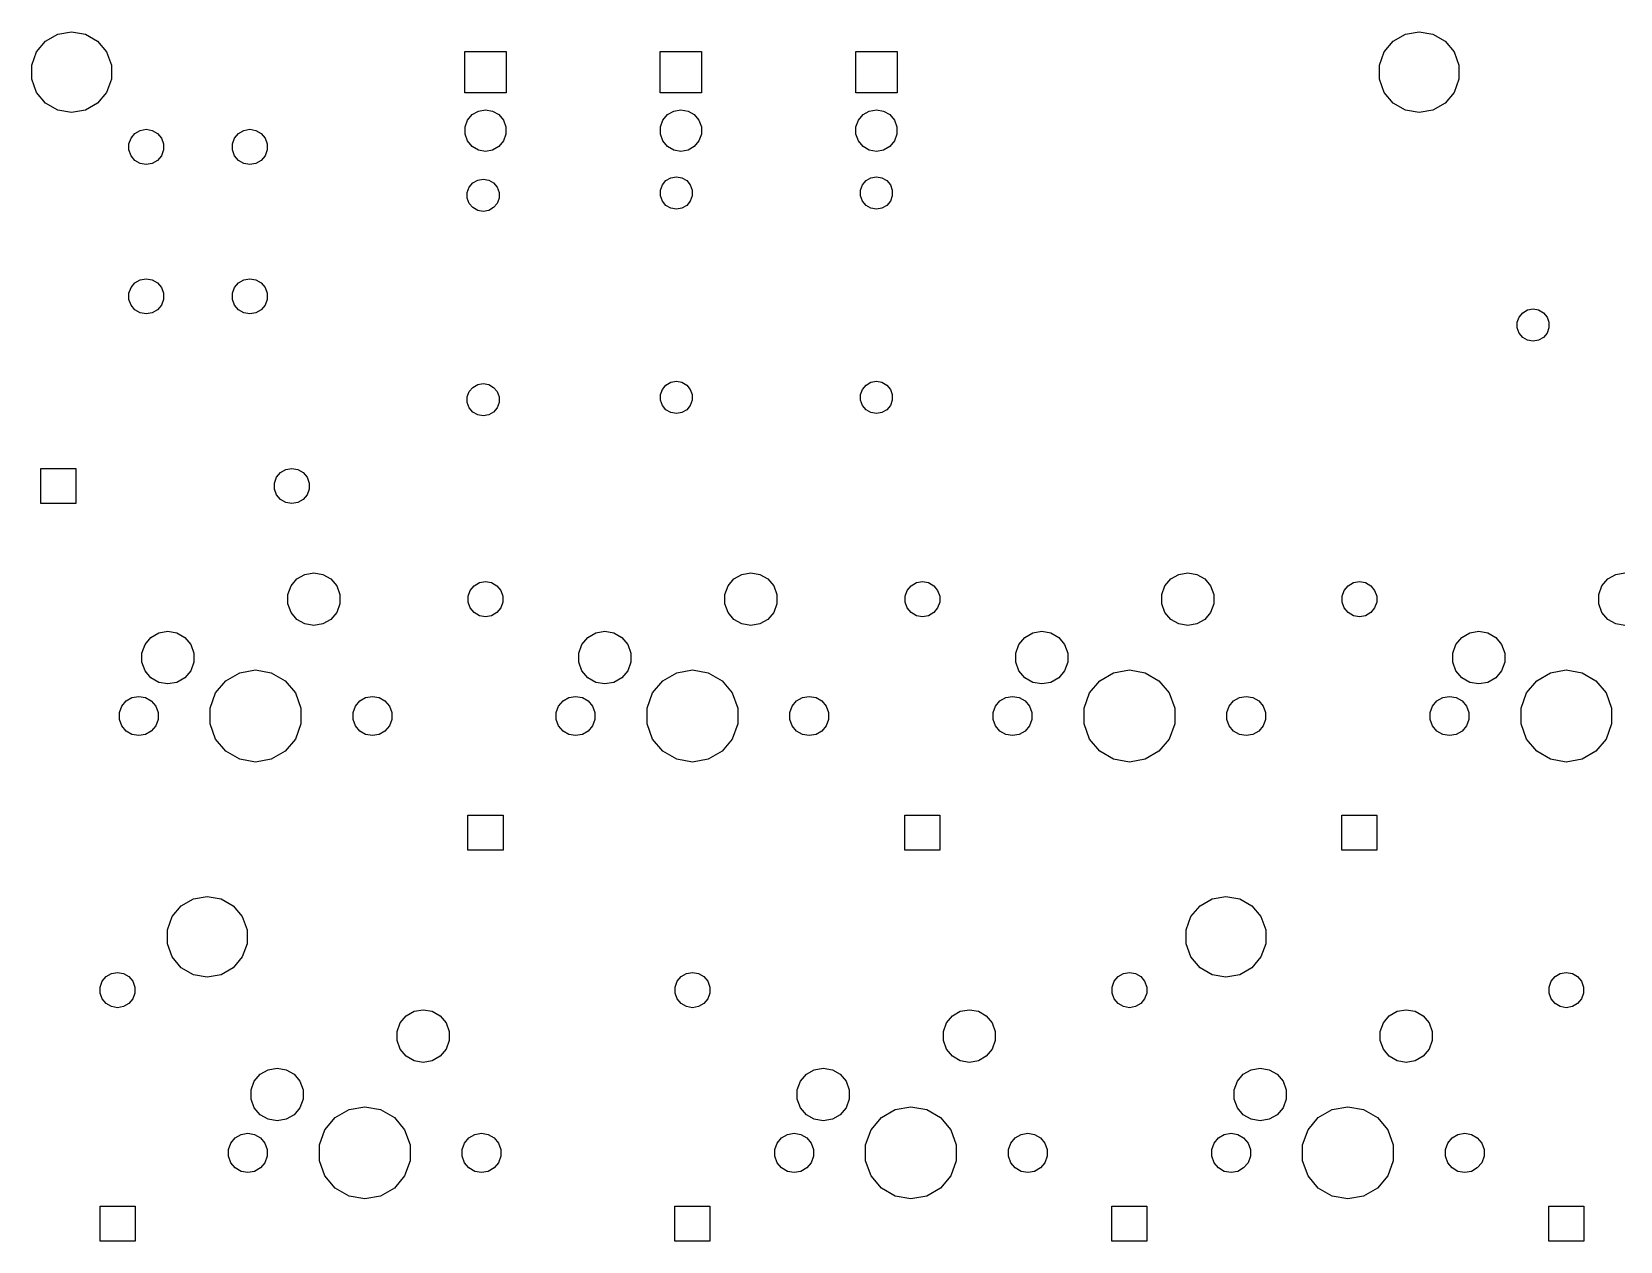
# Model space of a CAD drawing. Extents: x 30 to 168, y -145 to -30.
# Drawn here: x 30.3 to 99.3, y -82.8 to -30.2 of the extents above; entities that cross this region are included whole.
import ezdxf

# ---------------------------------------------------------------- set-up
doc = ezdxf.new("R2010")
doc.units = 0
doc.header["$MEASUREMENT"] = 0
doc.layers.add('BLACK', color=7, linetype='CONTINUOUS')

msp = doc.modelspace()

# ---------------------------------------------------------------- linework, layer by layer
at = {"layer": 'Black'}
for p, q in [((30.8708, -30.6543), (31.3992, -30.3493)), ((31.3992, -30.3493), (32, -30.2433)), ((32, -30.2433), (32.6008, -30.3493)), ((32.6008, -30.3493), (33.1292, -30.6543)), ((89.4708, -30.6543), (89.9992, -30.3493)), ((89.9992, -30.3493), (90.6, -30.2433)), ((90.6, -30.2433), (91.2008, -30.3493)), ((91.2008, -30.3493), (91.7292, -30.6543)), ((30.4787, -31.1217), (30.8708, -30.6543)), ((33.1292, -30.6543), (33.5213, -31.1217)), ((89.0787, -31.1217), (89.4708, -30.6543)), ((91.7292, -30.6543), (92.1213, -31.1217)), ((30.27, -31.695), (30.4787, -31.1217)), ((30.27, -32.305), (30.27, -31.695)), ((33.5213, -31.1217), (33.73, -31.695)), ((33.73, -31.695), (33.73, -32.305)), ((49.1, -32.9), (49.1, -31.1)), ((49.1, -31.1), (50.9, -31.1)), ((50.9, -31.1), (50.9, -32.9)), ((57.6, -32.9), (57.6, -31.1)), ((57.6, -31.1), (59.4, -31.1)), ((59.4, -31.1), (59.4, -32.9)), ((66.1, -32.9), (66.1, -31.1)), ((66.1, -31.1), (67.9, -31.1)), ((67.9, -31.1), (67.9, -32.9)), ((88.87, -31.695), (89.0787, -31.1217)), ((88.87, -32.305), (88.87, -31.695)), ((92.1213, -31.1217), (92.33, -31.695)), ((92.33, -31.695), (92.33, -32.305)), ((30.4787, -32.8783), (30.27, -32.305)), ((33.73, -32.305), (33.5213, -32.8783)), ((89.0787, -32.8783), (88.87, -32.305)), ((92.33, -32.305), (92.1213, -32.8783)), ((30.8708, -33.3457), (30.4787, -32.8783)), ((33.5213, -32.8783), (33.1292, -33.3457)), ((50.9, -32.9), (49.1, -32.9)), ((59.4, -32.9), (57.6, -32.9)), ((67.9, -32.9), (66.1, -32.9)), ((89.4708, -33.3457), (89.0787, -32.8783)), ((92.1213, -32.8783), (91.7292, -33.3457)), ((31.3992, -33.6507), (30.8708, -33.3457)), ((32, -33.7567), (31.3992, -33.6507)), ((32.6008, -33.6507), (32, -33.7567)), ((33.1292, -33.3457), (32.6008, -33.6507)), ((49.4193, -33.8479), (49.691, -33.691)), ((49.691, -33.691), (50, -33.6366)), ((50, -33.6366), (50.309, -33.691)), ((50.309, -33.691), (50.5807, -33.8479)), ((57.9193, -33.8479), (58.191, -33.691)), ((58.191, -33.691), (58.5, -33.6366)), ((58.5, -33.6366), (58.809, -33.691)), ((58.809, -33.691), (59.0807, -33.8479)), ((66.4193, -33.8479), (66.691, -33.691)), ((66.691, -33.691), (67, -33.6366)), ((67, -33.6366), (67.309, -33.691)), ((67.309, -33.691), (67.5807, -33.8479)), ((89.9992, -33.6507), (89.4708, -33.3457)), ((90.6, -33.7567), (89.9992, -33.6507)), ((91.2008, -33.6507), (90.6, -33.7567)), ((91.7292, -33.3457), (91.2008, -33.6507)), ((34.7583, -34.664), (34.9884, -34.5312)), ((34.9884, -34.5312), (35.25, -34.4851)), ((35.25, -34.4851), (35.5116, -34.5312)), ((35.5116, -34.5312), (35.7417, -34.664)), ((39.2583, -34.664), (39.4884, -34.5312)), ((39.4884, -34.5312), (39.75, -34.4851)), ((39.75, -34.4851), (40.0116, -34.5312)), ((40.0116, -34.5312), (40.2417, -34.664)), ((49.1103, -34.3831), (49.2176, -34.0883)), ((49.1103, -34.6969), (49.1103, -34.3831)), ((49.2176, -34.0883), (49.4193, -33.8479)), ((50.5807, -33.8479), (50.7824, -34.0883)), ((50.7824, -34.0883), (50.8897, -34.3831)), ((50.8897, -34.3831), (50.8897, -34.6969)), ((57.6103, -34.3831), (57.7176, -34.0883)), ((57.6103, -34.6969), (57.6103, -34.3831)), ((57.7176, -34.0883), (57.9193, -33.8479)), ((59.0807, -33.8479), (59.2824, -34.0883)), ((59.2824, -34.0883), (59.3897, -34.3831)), ((59.3897, -34.3831), (59.3897, -34.6969)), ((66.1103, -34.3831), (66.2176, -34.0883)), ((66.1103, -34.6969), (66.1103, -34.3831)), ((66.2176, -34.0883), (66.4193, -33.8479)), ((67.5807, -33.8479), (67.7824, -34.0883)), ((67.7824, -34.0883), (67.8897, -34.3831)), ((67.8897, -34.3831), (67.8897, -34.6969)), ((34.4967, -35.1172), (34.5876, -34.8675)), ((34.4967, -35.3828), (34.4967, -35.1172)), ((34.5876, -34.8675), (34.7583, -34.664)), ((35.7417, -34.664), (35.9124, -34.8675)), ((35.9124, -34.8675), (36.0033, -35.1172)), ((36.0033, -35.1172), (36.0033, -35.3828)), ((38.9967, -35.1172), (39.0876, -34.8675)), ((38.9967, -35.3828), (38.9967, -35.1172)), ((39.0876, -34.8675), (39.2583, -34.664)), ((40.2417, -34.664), (40.4124, -34.8675)), ((40.4124, -34.8675), (40.5033, -35.1172)), ((40.5033, -35.1172), (40.5033, -35.3828)), ((49.2176, -34.9917), (49.1103, -34.6969)), ((49.4193, -35.2321), (49.2176, -34.9917)), ((50.7824, -34.9917), (50.5807, -35.2321)), ((50.8897, -34.6969), (50.7824, -34.9917)), ((57.7176, -34.9917), (57.6103, -34.6969)), ((57.9193, -35.2321), (57.7176, -34.9917)), ((59.2824, -34.9917), (59.0807, -35.2321)), ((59.3897, -34.6969), (59.2824, -34.9917)), ((66.2176, -34.9917), (66.1103, -34.6969)), ((66.4193, -35.2321), (66.2176, -34.9917)), ((67.7824, -34.9917), (67.5807, -35.2321)), ((67.8897, -34.6969), (67.7824, -34.9917)), ((34.5876, -35.6325), (34.4967, -35.3828)), ((34.7583, -35.836), (34.5876, -35.6325)), ((34.9884, -35.9688), (34.7583, -35.836)), ((35.7417, -35.836), (35.5116, -35.9688)), ((35.9124, -35.6325), (35.7417, -35.836)), ((36.0033, -35.3828), (35.9124, -35.6325)), ((39.0876, -35.6325), (38.9967, -35.3828)), ((39.2583, -35.836), (39.0876, -35.6325)), ((39.4884, -35.9688), (39.2583, -35.836)), ((40.2417, -35.836), (40.0116, -35.9688)), ((40.4124, -35.6325), (40.2417, -35.836)), ((40.5033, -35.3828), (40.4124, -35.6325)), ((49.691, -35.389), (49.4193, -35.2321)), ((50, -35.4434), (49.691, -35.389)), ((50.309, -35.389), (50, -35.4434)), ((50.5807, -35.2321), (50.309, -35.389)), ((58.191, -35.389), (57.9193, -35.2321)), ((58.5, -35.4434), (58.191, -35.389)), ((58.809, -35.389), (58.5, -35.4434)), ((59.0807, -35.2321), (58.809, -35.389)), ((66.691, -35.389), (66.4193, -35.2321)), ((67, -35.4434), (66.691, -35.389)), ((67.309, -35.389), (67, -35.4434)), ((67.5807, -35.2321), (67.309, -35.389)), ((35.25, -36.0149), (34.9884, -35.9688)), ((35.5116, -35.9688), (35.25, -36.0149)), ((39.75, -36.0149), (39.4884, -35.9688)), ((40.0116, -35.9688), (39.75, -36.0149)), ((57.8493, -36.7179), (58.0602, -36.5961)), ((58.0602, -36.5961), (58.3, -36.5538)), ((58.3, -36.5538), (58.5398, -36.5961)), ((58.5398, -36.5961), (58.7507, -36.7179)), ((66.5493, -36.7179), (66.7602, -36.5961)), ((66.7602, -36.5961), (67, -36.5538)), ((67, -36.5538), (67.2398, -36.5961)), ((67.2398, -36.5961), (67.4507, -36.7179)), ((49.2095, -37.2332), (49.2928, -37.0044)), ((49.2095, -37.4768), (49.2095, -37.2332)), ((49.2928, -37.0044), (49.4493, -36.8179)), ((49.4493, -36.8179), (49.6602, -36.6961)), ((49.6602, -36.6961), (49.9, -36.6538)), ((49.9, -36.6538), (50.1398, -36.6961)), ((50.1398, -36.6961), (50.3507, -36.8179)), ((50.3507, -36.8179), (50.5072, -37.0044)), ((50.5072, -37.0044), (50.5905, -37.2332)), ((50.5905, -37.2332), (50.5905, -37.4768)), ((57.6095, -37.1332), (57.6928, -36.9044)), ((57.6095, -37.3768), (57.6095, -37.1332)), ((57.6928, -36.9044), (57.8493, -36.7179)), ((58.7507, -36.7179), (58.9072, -36.9044)), ((58.9072, -36.9044), (58.9905, -37.1332)), ((58.9905, -37.1332), (58.9905, -37.3768)), ((66.3095, -37.1332), (66.3928, -36.9044)), ((66.3095, -37.3768), (66.3095, -37.1332)), ((66.3928, -36.9044), (66.5493, -36.7179)), ((67.4507, -36.7179), (67.6072, -36.9044)), ((67.6072, -36.9044), (67.6905, -37.1332)), ((67.6905, -37.1332), (67.6905, -37.3768)), ((49.2928, -37.7056), (49.2095, -37.4768)), ((49.4493, -37.8921), (49.2928, -37.7056)), ((49.6602, -38.0139), (49.4493, -37.8921)), ((50.3507, -37.8921), (50.1398, -38.0139)), ((50.5072, -37.7056), (50.3507, -37.8921)), ((50.5905, -37.4768), (50.5072, -37.7056)), ((57.6928, -37.6056), (57.6095, -37.3768)), ((57.8493, -37.7921), (57.6928, -37.6056)), ((58.0602, -37.9139), (57.8493, -37.7921)), ((58.3, -37.9562), (58.0602, -37.9139)), ((58.5398, -37.9139), (58.3, -37.9562)), ((58.7507, -37.7921), (58.5398, -37.9139)), ((58.9072, -37.6056), (58.7507, -37.7921)), ((58.9905, -37.3768), (58.9072, -37.6056)), ((66.3928, -37.6056), (66.3095, -37.3768)), ((66.5493, -37.7921), (66.3928, -37.6056)), ((66.7602, -37.9139), (66.5493, -37.7921)), ((67, -37.9562), (66.7602, -37.9139)), ((67.2398, -37.9139), (67, -37.9562)), ((67.4507, -37.7921), (67.2398, -37.9139)), ((67.6072, -37.6056), (67.4507, -37.7921)), ((67.6905, -37.3768), (67.6072, -37.6056)), ((49.9, -38.0562), (49.6602, -38.0139)), ((50.1398, -38.0139), (49.9, -38.0562)), ((34.4967, -41.6172), (34.5876, -41.3675)), ((34.5876, -41.3675), (34.7583, -41.164)), ((34.7583, -41.164), (34.9884, -41.0312)), ((34.9884, -41.0312), (35.25, -40.9851)), ((35.25, -40.9851), (35.5116, -41.0312)), ((35.5116, -41.0312), (35.7417, -41.164)), ((35.7417, -41.164), (35.9124, -41.3675)), ((35.9124, -41.3675), (36.0033, -41.6172)), ((38.9967, -41.6172), (39.0876, -41.3675)), ((39.0876, -41.3675), (39.2583, -41.164)), ((39.2583, -41.164), (39.4884, -41.0312)), ((39.4884, -41.0312), (39.75, -40.9851)), ((39.75, -40.9851), (40.0116, -41.0312)), ((40.0116, -41.0312), (40.2417, -41.164)), ((40.2417, -41.164), (40.4124, -41.3675)), ((40.4124, -41.3675), (40.5033, -41.6172)), ((34.4967, -41.8828), (34.4967, -41.6172)), ((34.5876, -42.1325), (34.4967, -41.8828)), ((34.7583, -42.336), (34.5876, -42.1325)), ((35.9124, -42.1325), (35.7417, -42.336)), ((36.0033, -41.8828), (35.9124, -42.1325)), ((36.0033, -41.6172), (36.0033, -41.8828)), ((38.9967, -41.8828), (38.9967, -41.6172)), ((39.0876, -42.1325), (38.9967, -41.8828)), ((39.2583, -42.336), (39.0876, -42.1325)), ((40.4124, -42.1325), (40.2417, -42.336)), ((40.5033, -41.8828), (40.4124, -42.1325)), ((40.5033, -41.6172), (40.5033, -41.8828)), ((34.9884, -42.4688), (34.7583, -42.336)), ((35.25, -42.5149), (34.9884, -42.4688)), ((35.5116, -42.4688), (35.25, -42.5149)), ((35.7417, -42.336), (35.5116, -42.4688)), ((39.4884, -42.4688), (39.2583, -42.336)), ((39.75, -42.5149), (39.4884, -42.4688)), ((40.0116, -42.4688), (39.75, -42.5149)), ((40.2417, -42.336), (40.0116, -42.4688)), ((94.8645, -42.8782), (94.9478, -42.6494)), ((94.9478, -42.6494), (95.1043, -42.4629)), ((95.1043, -42.4629), (95.3152, -42.3411)), ((95.3152, -42.3411), (95.555, -42.2988)), ((95.555, -42.2988), (95.7948, -42.3411)), ((95.7948, -42.3411), (96.0057, -42.4629)), ((96.0057, -42.4629), (96.1622, -42.6494)), ((96.1622, -42.6494), (96.2455, -42.8782)), ((94.8645, -43.1218), (94.8645, -42.8782)), ((94.9478, -43.3506), (94.8645, -43.1218)), ((95.1043, -43.5371), (94.9478, -43.3506)), ((96.1622, -43.3506), (96.0057, -43.5371)), ((96.2455, -43.1218), (96.1622, -43.3506)), ((96.2455, -42.8782), (96.2455, -43.1218)), ((95.3152, -43.6589), (95.1043, -43.5371)), ((95.555, -43.7012), (95.3152, -43.6589)), ((95.7948, -43.6589), (95.555, -43.7012)), ((96.0057, -43.5371), (95.7948, -43.6589)), ((49.4493, -45.7079), (49.6602, -45.5861)), ((49.6602, -45.5861), (49.9, -45.5438)), ((49.9, -45.5438), (50.1398, -45.5861)), ((50.1398, -45.5861), (50.3507, -45.7079)), ((57.8493, -45.6079), (58.0602, -45.4861)), ((58.0602, -45.4861), (58.3, -45.4438)), ((58.3, -45.4438), (58.5398, -45.4861)), ((58.5398, -45.4861), (58.7507, -45.6079)), ((66.5493, -45.6079), (66.7602, -45.4861)), ((66.7602, -45.4861), (67, -45.4438)), ((67, -45.4438), (67.2398, -45.4861)), ((67.2398, -45.4861), (67.4507, -45.6079)), ((49.2095, -46.1232), (49.2928, -45.8944)), ((49.2095, -46.3668), (49.2095, -46.1232)), ((49.2928, -45.8944), (49.4493, -45.7079)), ((50.3507, -45.7079), (50.5072, -45.8944)), ((50.5072, -45.8944), (50.5905, -46.1232)), ((50.5905, -46.1232), (50.5905, -46.3668)), ((57.6095, -46.0232), (57.6928, -45.7944)), ((57.6095, -46.2668), (57.6095, -46.0232)), ((57.6928, -46.4956), (57.6095, -46.2668)), ((57.6928, -45.7944), (57.8493, -45.6079)), ((58.7507, -45.6079), (58.9072, -45.7944)), ((58.9072, -45.7944), (58.9905, -46.0232)), ((58.9905, -46.2668), (58.9072, -46.4956)), ((58.9905, -46.0232), (58.9905, -46.2668)), ((66.3095, -46.0232), (66.3928, -45.7944)), ((66.3095, -46.2668), (66.3095, -46.0232)), ((66.3928, -46.4956), (66.3095, -46.2668)), ((66.3928, -45.7944), (66.5493, -45.6079)), ((67.4507, -45.6079), (67.6072, -45.7944)), ((67.6072, -45.7944), (67.6905, -46.0232)), ((67.6905, -46.2668), (67.6072, -46.4956)), ((67.6905, -46.0232), (67.6905, -46.2668)), ((49.2928, -46.5956), (49.2095, -46.3668)), ((49.4493, -46.7821), (49.2928, -46.5956)), ((49.6602, -46.9039), (49.4493, -46.7821)), ((49.9, -46.9462), (49.6602, -46.9039)), ((50.1398, -46.9039), (49.9, -46.9462)), ((50.3507, -46.7821), (50.1398, -46.9039)), ((50.5072, -46.5956), (50.3507, -46.7821)), ((50.5905, -46.3668), (50.5072, -46.5956)), ((57.8493, -46.6821), (57.6928, -46.4956)), ((58.0602, -46.8039), (57.8493, -46.6821)), ((58.3, -46.8462), (58.0602, -46.8039)), ((58.5398, -46.8039), (58.3, -46.8462)), ((58.7507, -46.6821), (58.5398, -46.8039)), ((58.9072, -46.4956), (58.7507, -46.6821)), ((66.5493, -46.6821), (66.3928, -46.4956)), ((66.7602, -46.8039), (66.5493, -46.6821)), ((67, -46.8462), (66.7602, -46.8039)), ((67.2398, -46.8039), (67, -46.8462)), ((67.4507, -46.6821), (67.2398, -46.8039)), ((67.6072, -46.4956), (67.4507, -46.6821)), ((30.658, -50.762), (30.658, -49.238)), ((30.658, -49.238), (32.182, -49.238)), ((32.182, -49.238), (32.182, -50.762)), ((40.8267, -49.8672), (40.9176, -49.6175)), ((40.9176, -49.6175), (41.0883, -49.414)), ((41.0883, -49.414), (41.3184, -49.2812)), ((41.3184, -49.2812), (41.58, -49.2351)), ((41.58, -49.2351), (41.8416, -49.2812)), ((41.8416, -49.2812), (42.0717, -49.414)), ((42.0717, -49.414), (42.2424, -49.6175)), ((42.2424, -49.6175), (42.3333, -49.8672)), ((40.8267, -50.1328), (40.8267, -49.8672)), ((40.9176, -50.3825), (40.8267, -50.1328)), ((41.0883, -50.586), (40.9176, -50.3825)), ((42.2424, -50.3825), (42.0717, -50.586)), ((42.3333, -50.1328), (42.2424, -50.3825)), ((42.3333, -49.8672), (42.3333, -50.1328)), ((32.182, -50.762), (30.658, -50.762)), ((41.3184, -50.7188), (41.0883, -50.586)), ((41.58, -50.7649), (41.3184, -50.7188)), ((41.8416, -50.7188), (41.58, -50.7649)), ((42.0717, -50.586), (41.8416, -50.7188)), ((41.8025, -54.0411), (42.1476, -53.8418)), ((42.1476, -53.8418), (42.54, -53.7726)), ((42.54, -53.7726), (42.9324, -53.8418)), ((42.9324, -53.8418), (43.2775, -54.0411)), ((60.8025, -54.0411), (61.1476, -53.8418)), ((61.1476, -53.8418), (61.54, -53.7726)), ((61.54, -53.7726), (61.9324, -53.8418)), ((61.9324, -53.8418), (62.2775, -54.0411)), ((79.8025, -54.0411), (80.1476, -53.8418)), ((80.1476, -53.8418), (80.54, -53.7726)), ((80.54, -53.7726), (80.9324, -53.8418)), ((80.9324, -53.8418), (81.2775, -54.0411)), ((98.8025, -54.0411), (99.1476, -53.8418)), ((99.1476, -53.8418), (99.54, -53.7726)), ((41.4101, -54.7208), (41.5464, -54.3463)), ((41.5464, -54.3463), (41.8025, -54.0411)), ((43.2775, -54.0411), (43.5336, -54.3463)), ((43.5336, -54.3463), (43.6699, -54.7208)), ((49.2467, -54.7872), (49.3376, -54.5375)), ((49.3376, -54.5375), (49.5083, -54.334)), ((49.5083, -54.334), (49.7384, -54.2012)), ((49.7384, -54.2012), (50, -54.1551)), ((50, -54.1551), (50.2616, -54.2012)), ((50.2616, -54.2012), (50.4917, -54.334)), ((50.4917, -54.334), (50.6624, -54.5375)), ((50.6624, -54.5375), (50.7533, -54.7872)), ((60.4101, -54.7208), (60.5464, -54.3463)), ((60.5464, -54.3463), (60.8025, -54.0411)), ((62.2775, -54.0411), (62.5336, -54.3463)), ((62.5336, -54.3463), (62.6699, -54.7208)), ((68.2467, -54.7872), (68.3376, -54.5375)), ((68.3376, -54.5375), (68.5083, -54.334)), ((68.5083, -54.334), (68.7384, -54.2012)), ((68.7384, -54.2012), (69, -54.1551)), ((69, -54.1551), (69.2616, -54.2012)), ((69.2616, -54.2012), (69.4917, -54.334)), ((69.4917, -54.334), (69.6624, -54.5375)), ((69.6624, -54.5375), (69.7533, -54.7872)), ((79.4101, -54.7208), (79.5464, -54.3463)), ((79.5464, -54.3463), (79.8025, -54.0411)), ((81.2775, -54.0411), (81.5336, -54.3463)), ((81.5336, -54.3463), (81.6699, -54.7208)), ((87.2467, -54.7872), (87.3376, -54.5375)), ((87.3376, -54.5375), (87.5083, -54.334)), ((87.5083, -54.334), (87.7384, -54.2012)), ((87.7384, -54.2012), (88, -54.1551)), ((88, -54.1551), (88.2616, -54.2012)), ((88.2616, -54.2012), (88.4917, -54.334)), ((88.4917, -54.334), (88.6624, -54.5375)), ((88.6624, -54.5375), (88.7533, -54.7872)), ((98.4101, -54.7208), (98.5464, -54.3463)), ((98.5464, -54.3463), (98.8025, -54.0411)), ((41.4101, -55.1192), (41.4101, -54.7208)), ((41.5464, -55.4937), (41.4101, -55.1192)), ((43.6699, -55.1192), (43.5336, -55.4937)), ((43.6699, -54.7208), (43.6699, -55.1192)), ((49.2467, -55.0528), (49.2467, -54.7872)), ((49.3376, -55.3025), (49.2467, -55.0528)), ((50.7533, -55.0528), (50.6624, -55.3025)), ((50.7533, -54.7872), (50.7533, -55.0528)), ((60.4101, -55.1192), (60.4101, -54.7208)), ((60.5464, -55.4937), (60.4101, -55.1192)), ((62.6699, -55.1192), (62.5336, -55.4937)), ((62.6699, -54.7208), (62.6699, -55.1192)), ((68.2467, -55.0528), (68.2467, -54.7872)), ((68.3376, -55.3025), (68.2467, -55.0528)), ((69.7533, -55.0528), (69.6624, -55.3025)), ((69.7533, -54.7872), (69.7533, -55.0528)), ((79.4101, -55.1192), (79.4101, -54.7208)), ((79.5464, -55.4937), (79.4101, -55.1192)), ((81.6699, -55.1192), (81.5336, -55.4937)), ((81.6699, -54.7208), (81.6699, -55.1192)), ((87.2467, -55.0528), (87.2467, -54.7872)), ((87.3376, -55.3025), (87.2467, -55.0528)), ((88.7533, -55.0528), (88.6624, -55.3025)), ((88.7533, -54.7872), (88.7533, -55.0528)), ((98.4101, -55.1192), (98.4101, -54.7208)), ((98.5464, -55.4937), (98.4101, -55.1192)), ((41.8025, -55.7989), (41.5464, -55.4937)), ((42.1476, -55.9982), (41.8025, -55.7989)), ((43.2775, -55.7989), (42.9324, -55.9982)), ((43.5336, -55.4937), (43.2775, -55.7989)), ((49.5083, -55.506), (49.3376, -55.3025)), ((49.7384, -55.6388), (49.5083, -55.506)), ((50, -55.6849), (49.7384, -55.6388)), ((50.2616, -55.6388), (50, -55.6849)), ((50.4917, -55.506), (50.2616, -55.6388)), ((50.6624, -55.3025), (50.4917, -55.506)), ((60.8025, -55.7989), (60.5464, -55.4937)), ((61.1476, -55.9982), (60.8025, -55.7989)), ((62.2775, -55.7989), (61.9324, -55.9982)), ((62.5336, -55.4937), (62.2775, -55.7989)), ((68.5083, -55.506), (68.3376, -55.3025)), ((68.7384, -55.6388), (68.5083, -55.506)), ((69, -55.6849), (68.7384, -55.6388)), ((69.2616, -55.6388), (69, -55.6849)), ((69.4917, -55.506), (69.2616, -55.6388)), ((69.6624, -55.3025), (69.4917, -55.506)), ((79.8025, -55.7989), (79.5464, -55.4937)), ((80.1476, -55.9982), (79.8025, -55.7989)), ((81.2775, -55.7989), (80.9324, -55.9982)), ((81.5336, -55.4937), (81.2775, -55.7989)), ((87.5083, -55.506), (87.3376, -55.3025)), ((87.7384, -55.6388), (87.5083, -55.506)), ((88, -55.6849), (87.7384, -55.6388)), ((88.2616, -55.6388), (88, -55.6849)), ((88.4917, -55.506), (88.2616, -55.6388)), ((88.6624, -55.3025), (88.4917, -55.506)), ((98.8025, -55.7989), (98.5464, -55.4937)), ((99.1476, -55.9982), (98.8025, -55.7989)), ((35.1964, -56.8863), (35.4525, -56.5811)), ((35.4525, -56.5811), (35.7976, -56.3818)), ((35.7976, -56.3818), (36.19, -56.3126)), ((36.19, -56.3126), (36.5824, -56.3818)), ((36.5824, -56.3818), (36.9275, -56.5811)), ((36.9275, -56.5811), (37.1836, -56.8863)), ((42.54, -56.0674), (42.1476, -55.9982)), ((42.9324, -55.9982), (42.54, -56.0674)), ((54.1964, -56.8863), (54.4525, -56.5811)), ((54.4525, -56.5811), (54.7976, -56.3818)), ((54.7976, -56.3818), (55.19, -56.3126)), ((55.19, -56.3126), (55.5824, -56.3818)), ((55.5824, -56.3818), (55.9275, -56.5811)), ((55.9275, -56.5811), (56.1836, -56.8863)), ((61.54, -56.0674), (61.1476, -55.9982)), ((61.9324, -55.9982), (61.54, -56.0674)), ((73.1964, -56.8863), (73.4525, -56.5811)), ((73.4525, -56.5811), (73.7976, -56.3818)), ((73.7976, -56.3818), (74.19, -56.3126)), ((74.19, -56.3126), (74.5824, -56.3818)), ((74.5824, -56.3818), (74.9275, -56.5811)), ((74.9275, -56.5811), (75.1836, -56.8863)), ((80.54, -56.0674), (80.1476, -55.9982)), ((80.9324, -55.9982), (80.54, -56.0674)), ((92.1964, -56.8863), (92.4525, -56.5811)), ((92.4525, -56.5811), (92.7976, -56.3818)), ((92.7976, -56.3818), (93.19, -56.3126)), ((93.19, -56.3126), (93.5824, -56.3818)), ((93.5824, -56.3818), (93.9275, -56.5811)), ((93.9275, -56.5811), (94.1836, -56.8863)), ((99.54, -56.0674), (99.1476, -55.9982)), ((35.0601, -57.2608), (35.1964, -56.8863)), ((35.0601, -57.6592), (35.0601, -57.2608)), ((37.1836, -56.8863), (37.3199, -57.2608)), ((37.3199, -57.2608), (37.3199, -57.6592)), ((54.0601, -57.2608), (54.1964, -56.8863)), ((54.0601, -57.6592), (54.0601, -57.2608)), ((56.1836, -56.8863), (56.3199, -57.2608)), ((56.3199, -57.2608), (56.3199, -57.6592)), ((73.0601, -57.2608), (73.1964, -56.8863)), ((73.0601, -57.6592), (73.0601, -57.2608)), ((75.1836, -56.8863), (75.3199, -57.2608)), ((75.3199, -57.2608), (75.3199, -57.6592)), ((92.0601, -57.2608), (92.1964, -56.8863)), ((92.0601, -57.6592), (92.0601, -57.2608)), ((94.1836, -56.8863), (94.3199, -57.2608)), ((94.3199, -57.2608), (94.3199, -57.6592)), ((35.1964, -58.0337), (35.0601, -57.6592)), ((37.3199, -57.6592), (37.1836, -58.0337)), ((39.3154, -58.1192), (40, -57.9985)), ((40, -57.9985), (40.6846, -58.1192)), ((54.1964, -58.0337), (54.0601, -57.6592)), ((56.3199, -57.6592), (56.1836, -58.0337)), ((58.3154, -58.1192), (59, -57.9985)), ((59, -57.9985), (59.6846, -58.1192)), ((73.1964, -58.0337), (73.0601, -57.6592)), ((75.3199, -57.6592), (75.1836, -58.0337)), ((77.3154, -58.1192), (78, -57.9985)), ((78, -57.9985), (78.6846, -58.1192)), ((92.1964, -58.0337), (92.0601, -57.6592)), ((94.3199, -57.6592), (94.1836, -58.0337)), ((96.3154, -58.1192), (97, -57.9985)), ((97, -57.9985), (97.6846, -58.1192)), ((35.4525, -58.3389), (35.1964, -58.0337)), ((35.7976, -58.5382), (35.4525, -58.3389)), ((36.19, -58.6074), (35.7976, -58.5382)), ((36.5824, -58.5382), (36.19, -58.6074)), ((36.9275, -58.3389), (36.5824, -58.5382)), ((37.1836, -58.0337), (36.9275, -58.3389)), ((38.2666, -58.9992), (38.7135, -58.4667)), ((38.7135, -58.4667), (39.3154, -58.1192)), ((40.6846, -58.1192), (41.2865, -58.4667)), ((41.2865, -58.4667), (41.7334, -58.9992)), ((54.4525, -58.3389), (54.1964, -58.0337)), ((54.7976, -58.5382), (54.4525, -58.3389)), ((55.19, -58.6074), (54.7976, -58.5382)), ((55.5824, -58.5382), (55.19, -58.6074)), ((55.9275, -58.3389), (55.5824, -58.5382)), ((56.1836, -58.0337), (55.9275, -58.3389)), ((57.2666, -58.9992), (57.7134, -58.4667)), ((57.7134, -58.4667), (58.3154, -58.1192)), ((59.6846, -58.1192), (60.2865, -58.4667)), ((60.2865, -58.4667), (60.7334, -58.9992)), ((73.4525, -58.3389), (73.1964, -58.0337)), ((73.7976, -58.5382), (73.4525, -58.3389)), ((74.19, -58.6074), (73.7976, -58.5382)), ((74.5824, -58.5382), (74.19, -58.6074)), ((74.9275, -58.3389), (74.5824, -58.5382)), ((75.1836, -58.0337), (74.9275, -58.3389)), ((76.2666, -58.9992), (76.7134, -58.4667)), ((76.7134, -58.4667), (77.3154, -58.1192)), ((78.6846, -58.1192), (79.2865, -58.4667)), ((79.2865, -58.4667), (79.7334, -58.9992)), ((92.4525, -58.3389), (92.1964, -58.0337)), ((92.7976, -58.5382), (92.4525, -58.3389)), ((93.19, -58.6074), (92.7976, -58.5382)), ((93.5824, -58.5382), (93.19, -58.6074)), ((93.9275, -58.3389), (93.5824, -58.5382)), ((94.1836, -58.0337), (93.9275, -58.3389)), ((95.2666, -58.9992), (95.7134, -58.4667)), ((95.7134, -58.4667), (96.3154, -58.1192)), ((97.6846, -58.1192), (98.2865, -58.4667)), ((98.2865, -58.4667), (98.7334, -58.9992)), ((34.1803, -59.5729), (34.371, -59.3457)), ((34.371, -59.3457), (34.6279, -59.1974)), ((34.6279, -59.1974), (34.92, -59.1458)), ((34.92, -59.1458), (35.2121, -59.1974)), ((35.2121, -59.1974), (35.469, -59.3457)), ((35.469, -59.3457), (35.6597, -59.5729)), ((38.0289, -59.6524), (38.2666, -58.9992)), ((41.7334, -58.9992), (41.9711, -59.6524)), ((44.3403, -59.5729), (44.531, -59.3457)), ((44.531, -59.3457), (44.7879, -59.1974)), ((44.7879, -59.1974), (45.08, -59.1458)), ((45.08, -59.1458), (45.3721, -59.1974)), ((45.3721, -59.1974), (45.629, -59.3457)), ((45.629, -59.3457), (45.8197, -59.5729)), ((53.1803, -59.5729), (53.371, -59.3457)), ((53.371, -59.3457), (53.6279, -59.1974)), ((53.6279, -59.1974), (53.92, -59.1458)), ((53.92, -59.1458), (54.2121, -59.1974)), ((54.2121, -59.1974), (54.469, -59.3457)), ((54.469, -59.3457), (54.6597, -59.5729)), ((57.0289, -59.6524), (57.2666, -58.9992)), ((60.7334, -58.9992), (60.9711, -59.6524)), ((63.3403, -59.5729), (63.531, -59.3457)), ((63.531, -59.3457), (63.7879, -59.1974)), ((63.7879, -59.1974), (64.08, -59.1458)), ((64.08, -59.1458), (64.3721, -59.1974)), ((64.3721, -59.1974), (64.629, -59.3457)), ((64.629, -59.3457), (64.8197, -59.5729)), ((72.1803, -59.5729), (72.371, -59.3457)), ((72.371, -59.3457), (72.6279, -59.1974)), ((72.6279, -59.1974), (72.92, -59.1458)), ((72.92, -59.1458), (73.2121, -59.1974)), ((73.2121, -59.1974), (73.469, -59.3457)), ((73.469, -59.3457), (73.6597, -59.5729)), ((76.0289, -59.6524), (76.2666, -58.9992)), ((79.7334, -58.9992), (79.9711, -59.6524)), ((82.3403, -59.5729), (82.531, -59.3457)), ((82.531, -59.3457), (82.7879, -59.1974)), ((82.7879, -59.1974), (83.08, -59.1458)), ((83.08, -59.1458), (83.3721, -59.1974)), ((83.3721, -59.1974), (83.629, -59.3457)), ((83.629, -59.3457), (83.8197, -59.5729)), ((91.1803, -59.5729), (91.371, -59.3457)), ((91.371, -59.3457), (91.6279, -59.1974)), ((91.6279, -59.1974), (91.92, -59.1458)), ((91.92, -59.1458), (92.2121, -59.1974)), ((92.2121, -59.1974), (92.469, -59.3457)), ((92.469, -59.3457), (92.6597, -59.5729)), ((95.0289, -59.6524), (95.2666, -58.9992)), ((98.7334, -58.9992), (98.9711, -59.6524)), ((34.0788, -59.8517), (34.1803, -59.5729)), ((34.0788, -60.1483), (34.0788, -59.8517)), ((35.6597, -59.5729), (35.7612, -59.8517)), ((35.7612, -59.8517), (35.7612, -60.1483)), ((38.0289, -60.3476), (38.0289, -59.6524)), ((41.9711, -59.6524), (41.9711, -60.3476)), ((44.2388, -59.8517), (44.3403, -59.5729)), ((44.2388, -60.1483), (44.2388, -59.8517)), ((45.8197, -59.5729), (45.9212, -59.8517)), ((45.9212, -59.8517), (45.9212, -60.1483)), ((53.0788, -59.8517), (53.1803, -59.5729)), ((53.0788, -60.1483), (53.0788, -59.8517)), ((54.6597, -59.5729), (54.7612, -59.8517)), ((54.7612, -59.8517), (54.7612, -60.1483)), ((57.0289, -60.3476), (57.0289, -59.6524)), ((60.9711, -59.6524), (60.9711, -60.3476)), ((63.2388, -59.8517), (63.3403, -59.5729)), ((63.2388, -60.1483), (63.2388, -59.8517)), ((64.8197, -59.5729), (64.9212, -59.8517)), ((64.9212, -59.8517), (64.9212, -60.1483)), ((72.0788, -59.8517), (72.1803, -59.5729)), ((72.0788, -60.1483), (72.0788, -59.8517)), ((73.6597, -59.5729), (73.7612, -59.8517)), ((73.7612, -59.8517), (73.7612, -60.1483)), ((76.0289, -60.3476), (76.0289, -59.6524)), ((79.9711, -59.6524), (79.9711, -60.3476)), ((82.2388, -59.8517), (82.3403, -59.5729)), ((82.2388, -60.1483), (82.2388, -59.8517)), ((83.8197, -59.5729), (83.9212, -59.8517)), ((83.9212, -59.8517), (83.9212, -60.1483)), ((91.0788, -59.8517), (91.1803, -59.5729)), ((91.0788, -60.1483), (91.0788, -59.8517)), ((92.6597, -59.5729), (92.7612, -59.8517)), ((92.7612, -59.8517), (92.7612, -60.1483)), ((95.0289, -60.3476), (95.0289, -59.6524)), ((98.9711, -59.6524), (98.9711, -60.3476)), ((34.1803, -60.4271), (34.0788, -60.1483)), ((34.371, -60.6543), (34.1803, -60.4271)), ((34.6279, -60.8026), (34.371, -60.6543)), ((35.469, -60.6543), (35.2121, -60.8026)), ((35.6597, -60.4271), (35.469, -60.6543)), ((35.7612, -60.1483), (35.6597, -60.4271)), ((38.2666, -61.0008), (38.0289, -60.3476)), ((41.9711, -60.3476), (41.7334, -61.0008)), ((44.3403, -60.4271), (44.2388, -60.1483)), ((44.531, -60.6543), (44.3403, -60.4271)), ((44.7879, -60.8026), (44.531, -60.6543)), ((45.629, -60.6543), (45.3721, -60.8026)), ((45.8197, -60.4271), (45.629, -60.6543)), ((45.9212, -60.1483), (45.8197, -60.4271)), ((53.1803, -60.4271), (53.0788, -60.1483)), ((53.371, -60.6543), (53.1803, -60.4271)), ((53.6279, -60.8026), (53.371, -60.6543)), ((54.469, -60.6543), (54.2121, -60.8026)), ((54.6597, -60.4271), (54.469, -60.6543)), ((54.7612, -60.1483), (54.6597, -60.4271)), ((57.2666, -61.0008), (57.0289, -60.3476)), ((60.9711, -60.3476), (60.7334, -61.0008)), ((63.3403, -60.4271), (63.2388, -60.1483)), ((63.531, -60.6543), (63.3403, -60.4271)), ((63.7879, -60.8026), (63.531, -60.6543)), ((64.629, -60.6543), (64.3721, -60.8026)), ((64.8197, -60.4271), (64.629, -60.6543)), ((64.9212, -60.1483), (64.8197, -60.4271)), ((72.1803, -60.4271), (72.0788, -60.1483)), ((72.371, -60.6543), (72.1803, -60.4271)), ((72.6279, -60.8026), (72.371, -60.6543)), ((73.469, -60.6543), (73.2121, -60.8026)), ((73.6597, -60.4271), (73.469, -60.6543)), ((73.7612, -60.1483), (73.6597, -60.4271)), ((76.2666, -61.0008), (76.0289, -60.3476)), ((79.9711, -60.3476), (79.7334, -61.0008)), ((82.3403, -60.4271), (82.2388, -60.1483)), ((82.531, -60.6543), (82.3403, -60.4271)), ((82.7879, -60.8026), (82.531, -60.6543)), ((83.629, -60.6543), (83.3721, -60.8026)), ((83.8197, -60.4271), (83.629, -60.6543)), ((83.9212, -60.1483), (83.8197, -60.4271)), ((91.1803, -60.4271), (91.0788, -60.1483)), ((91.371, -60.6543), (91.1803, -60.4271)), ((91.6279, -60.8026), (91.371, -60.6543)), ((92.469, -60.6543), (92.2121, -60.8026)), ((92.6597, -60.4271), (92.469, -60.6543)), ((92.7612, -60.1483), (92.6597, -60.4271)), ((95.2666, -61.0008), (95.0289, -60.3476)), ((98.9711, -60.3476), (98.7334, -61.0008)), ((34.92, -60.8541), (34.6279, -60.8026)), ((35.2121, -60.8026), (34.92, -60.8541)), ((38.7135, -61.5332), (38.2666, -61.0008)), ((41.7334, -61.0008), (41.2865, -61.5332)), ((45.08, -60.8541), (44.7879, -60.8026)), ((45.3721, -60.8026), (45.08, -60.8541)), ((53.92, -60.8541), (53.6279, -60.8026)), ((54.2121, -60.8026), (53.92, -60.8541)), ((57.7134, -61.5332), (57.2666, -61.0008)), ((60.7334, -61.0008), (60.2865, -61.5332)), ((64.08, -60.8541), (63.7879, -60.8026)), ((64.3721, -60.8026), (64.08, -60.8541)), ((72.92, -60.8541), (72.6279, -60.8026)), ((73.2121, -60.8026), (72.92, -60.8541)), ((76.7134, -61.5332), (76.2666, -61.0008)), ((79.7334, -61.0008), (79.2865, -61.5332)), ((83.08, -60.8541), (82.7879, -60.8026)), ((83.3721, -60.8026), (83.08, -60.8541)), ((91.92, -60.8541), (91.6279, -60.8026)), ((92.2121, -60.8026), (91.92, -60.8541)), ((95.7134, -61.5332), (95.2666, -61.0008)), ((98.7334, -61.0008), (98.2865, -61.5332)), ((39.3154, -61.8808), (38.7135, -61.5332)), ((40, -62.0015), (39.3154, -61.8808)), ((40.6846, -61.8808), (40, -62.0015)), ((41.2865, -61.5332), (40.6846, -61.8808)), ((58.3154, -61.8808), (57.7134, -61.5332)), ((59, -62.0015), (58.3154, -61.8808)), ((59.6846, -61.8808), (59, -62.0015)), ((60.2865, -61.5332), (59.6846, -61.8808)), ((77.3154, -61.8808), (76.7134, -61.5332)), ((78, -62.0015), (77.3154, -61.8808)), ((78.6846, -61.8808), (78, -62.0015)), ((79.2865, -61.5332), (78.6846, -61.8808)), ((96.3154, -61.8808), (95.7134, -61.5332)), ((97, -62.0015), (96.3154, -61.8808)), ((97.6846, -61.8808), (97, -62.0015)), ((98.2865, -61.5332), (97.6846, -61.8808)), ((49.238, -65.842), (49.238, -64.318)), ((49.238, -64.318), (50.762, -64.318)), ((50.762, -64.318), (50.762, -65.842)), ((68.238, -65.842), (68.238, -64.318)), ((68.238, -64.318), (69.762, -64.318)), ((69.762, -64.318), (69.762, -65.842)), ((87.238, -65.842), (87.238, -64.318)), ((87.238, -64.318), (88.762, -64.318)), ((88.762, -64.318), (88.762, -65.842)), ((50.762, -65.842), (49.238, -65.842)), ((69.762, -65.842), (68.238, -65.842)), ((88.762, -65.842), (87.238, -65.842)), ((36.3787, -68.7217), (36.7708, -68.2543)), ((36.7708, -68.2543), (37.2992, -67.9493)), ((37.2992, -67.9493), (37.9, -67.8433)), ((37.9, -67.8433), (38.5008, -67.9493)), ((38.5008, -67.9493), (39.0292, -68.2543)), ((39.0292, -68.2543), (39.4213, -68.7217)), ((80.6787, -68.7217), (81.0708, -68.2543)), ((81.0708, -68.2543), (81.5992, -67.9493)), ((81.5992, -67.9493), (82.2, -67.8433)), ((82.2, -67.8433), (82.8008, -67.9493)), ((82.8008, -67.9493), (83.3292, -68.2543)), ((83.3292, -68.2543), (83.7213, -68.7217)), ((36.17, -69.295), (36.3787, -68.7217)), ((39.4213, -68.7217), (39.63, -69.295)), ((80.47, -69.295), (80.6787, -68.7217)), ((83.7213, -68.7217), (83.93, -69.295)), ((36.17, -69.905), (36.17, -69.295)), ((39.63, -69.295), (39.63, -69.905)), ((80.47, -69.905), (80.47, -69.295)), ((83.93, -69.295), (83.93, -69.905)), ((36.3787, -70.4783), (36.17, -69.905)), ((39.63, -69.905), (39.4213, -70.4783)), ((80.6787, -70.4783), (80.47, -69.905)), ((83.93, -69.905), (83.7213, -70.4783)), ((36.7708, -70.9457), (36.3787, -70.4783)), ((37.2992, -71.2507), (36.7708, -70.9457)), ((39.0292, -70.9457), (38.5008, -71.2507)), ((39.4213, -70.4783), (39.0292, -70.9457)), ((81.0708, -70.9457), (80.6787, -70.4783)), ((81.5992, -71.2507), (81.0708, -70.9457)), ((83.3292, -70.9457), (82.8008, -71.2507)), ((83.7213, -70.4783), (83.3292, -70.9457)), ((33.2467, -71.7872), (33.3376, -71.5375)), ((33.2467, -72.0528), (33.2467, -71.7872)), ((33.3376, -71.5375), (33.5083, -71.334)), ((33.5083, -71.334), (33.7384, -71.2012)), ((33.7384, -71.2012), (34, -71.1551)), ((34, -71.1551), (34.2616, -71.2012)), ((34.2616, -71.2012), (34.4917, -71.334)), ((34.4917, -71.334), (34.6624, -71.5375)), ((34.6624, -71.5375), (34.7533, -71.7872)), ((34.7533, -71.7872), (34.7533, -72.0528)), ((37.9, -71.3567), (37.2992, -71.2507)), ((38.5008, -71.2507), (37.9, -71.3567)), ((58.2467, -71.7872), (58.3376, -71.5375)), ((58.2467, -72.0528), (58.2467, -71.7872)), ((58.3376, -71.5375), (58.5083, -71.334)), ((58.5083, -71.334), (58.7384, -71.2012)), ((58.7384, -71.2012), (59, -71.1551)), ((59, -71.1551), (59.2616, -71.2012)), ((59.2616, -71.2012), (59.4917, -71.334)), ((59.4917, -71.334), (59.6624, -71.5375)), ((59.6624, -71.5375), (59.7533, -71.7872)), ((59.7533, -71.7872), (59.7533, -72.0528)), ((77.2467, -71.7872), (77.3376, -71.5375)), ((77.2467, -72.0528), (77.2467, -71.7872)), ((77.3376, -71.5375), (77.5083, -71.334)), ((77.5083, -71.334), (77.7384, -71.2012)), ((77.7384, -71.2012), (78, -71.1551)), ((78, -71.1551), (78.2616, -71.2012)), ((78.2616, -71.2012), (78.4917, -71.334)), ((78.4917, -71.334), (78.6624, -71.5375)), ((78.6624, -71.5375), (78.7533, -71.7872)), ((78.7533, -71.7872), (78.7533, -72.0528)), ((82.2, -71.3567), (81.5992, -71.2507)), ((82.8008, -71.2507), (82.2, -71.3567)), ((96.2467, -71.7872), (96.3376, -71.5375)), ((96.2467, -72.0528), (96.2467, -71.7872)), ((96.3376, -71.5375), (96.5083, -71.334)), ((96.5083, -71.334), (96.7384, -71.2012)), ((96.7384, -71.2012), (97, -71.1551)), ((97, -71.1551), (97.2616, -71.2012)), ((97.2616, -71.2012), (97.4917, -71.334)), ((97.4917, -71.334), (97.6624, -71.5375)), ((97.6624, -71.5375), (97.7533, -71.7872)), ((97.7533, -71.7872), (97.7533, -72.0528)), ((33.3376, -72.3025), (33.2467, -72.0528)), ((33.5083, -72.506), (33.3376, -72.3025)), ((33.7384, -72.6388), (33.5083, -72.506)), ((34.4917, -72.506), (34.2616, -72.6388)), ((34.6624, -72.3025), (34.4917, -72.506)), ((34.7533, -72.0528), (34.6624, -72.3025)), ((58.3376, -72.3025), (58.2467, -72.0528)), ((58.5083, -72.506), (58.3376, -72.3025)), ((58.7384, -72.6388), (58.5083, -72.506)), ((59.4917, -72.506), (59.2616, -72.6388)), ((59.6624, -72.3025), (59.4917, -72.506)), ((59.7533, -72.0528), (59.6624, -72.3025)), ((77.3376, -72.3025), (77.2467, -72.0528)), ((77.5083, -72.506), (77.3376, -72.3025)), ((77.7384, -72.6388), (77.5083, -72.506)), ((78.4917, -72.506), (78.2616, -72.6388)), ((78.6624, -72.3025), (78.4917, -72.506)), ((78.7533, -72.0528), (78.6624, -72.3025)), ((96.3376, -72.3025), (96.2467, -72.0528)), ((96.5083, -72.506), (96.3376, -72.3025)), ((96.7384, -72.6388), (96.5083, -72.506)), ((97.4917, -72.506), (97.2616, -72.6388)), ((97.6624, -72.3025), (97.4917, -72.506)), ((97.7533, -72.0528), (97.6624, -72.3025)), ((34, -72.6849), (33.7384, -72.6388)), ((34.2616, -72.6388), (34, -72.6849)), ((46.2964, -73.3463), (46.5525, -73.0411)), ((46.5525, -73.0411), (46.8976, -72.8418)), ((46.8976, -72.8418), (47.29, -72.7726)), ((47.29, -72.7726), (47.6824, -72.8418)), ((47.6824, -72.8418), (48.0275, -73.0411)), ((48.0275, -73.0411), (48.2836, -73.3463)), ((59, -72.6849), (58.7384, -72.6388)), ((59.2616, -72.6388), (59, -72.6849)), ((70.0464, -73.3463), (70.3025, -73.0411)), ((70.3025, -73.0411), (70.6476, -72.8418)), ((70.6476, -72.8418), (71.04, -72.7726)), ((71.04, -72.7726), (71.4324, -72.8418)), ((71.4324, -72.8418), (71.7775, -73.0411)), ((71.7775, -73.0411), (72.0336, -73.3463)), ((78, -72.6849), (77.7384, -72.6388)), ((78.2616, -72.6388), (78, -72.6849)), ((89.0464, -73.3463), (89.3025, -73.0411)), ((89.3025, -73.0411), (89.6476, -72.8418)), ((89.6476, -72.8418), (90.04, -72.7726)), ((90.04, -72.7726), (90.4324, -72.8418)), ((90.4324, -72.8418), (90.7775, -73.0411)), ((90.7775, -73.0411), (91.0336, -73.3463)), ((97, -72.6849), (96.7384, -72.6388)), ((97.2616, -72.6388), (97, -72.6849)), ((46.1601, -73.7208), (46.2964, -73.3463)), ((46.1601, -74.1192), (46.1601, -73.7208)), ((48.2836, -73.3463), (48.4199, -73.7208)), ((48.4199, -73.7208), (48.4199, -74.1192)), ((69.9101, -73.7208), (70.0464, -73.3463)), ((69.9101, -74.1192), (69.9101, -73.7208)), ((72.0336, -73.3463), (72.1699, -73.7208)), ((72.1699, -73.7208), (72.1699, -74.1192)), ((88.9101, -73.7208), (89.0464, -73.3463)), ((88.9101, -74.1192), (88.9101, -73.7208)), ((91.0336, -73.3463), (91.1699, -73.7208)), ((91.1699, -73.7208), (91.1699, -74.1192)), ((46.2964, -74.4937), (46.1601, -74.1192)), ((46.5525, -74.7989), (46.2964, -74.4937)), ((48.2836, -74.4937), (48.0275, -74.7989)), ((48.4199, -74.1192), (48.2836, -74.4937)), ((70.0464, -74.4937), (69.9101, -74.1192)), ((70.3025, -74.7989), (70.0464, -74.4937)), ((72.0336, -74.4937), (71.7775, -74.7989)), ((72.1699, -74.1192), (72.0336, -74.4937)), ((89.0464, -74.4937), (88.9101, -74.1192)), ((89.3025, -74.7989), (89.0464, -74.4937)), ((91.0336, -74.4937), (90.7775, -74.7989)), ((91.1699, -74.1192), (91.0336, -74.4937)), ((46.8976, -74.9982), (46.5525, -74.7989)), ((47.29, -75.0674), (46.8976, -74.9982)), ((47.6824, -74.9982), (47.29, -75.0674)), ((48.0275, -74.7989), (47.6824, -74.9982)), ((70.6476, -74.9982), (70.3025, -74.7989)), ((71.04, -75.0674), (70.6476, -74.9982)), ((71.4324, -74.9982), (71.04, -75.0674)), ((71.7775, -74.7989), (71.4324, -74.9982)), ((89.6476, -74.9982), (89.3025, -74.7989)), ((90.04, -75.0674), (89.6476, -74.9982)), ((90.4324, -74.9982), (90.04, -75.0674)), ((90.7775, -74.7989), (90.4324, -74.9982)), ((39.8101, -76.2608), (39.9464, -75.8863)), ((39.9464, -75.8863), (40.2025, -75.5811)), ((40.2025, -75.5811), (40.5476, -75.3818)), ((40.5476, -75.3818), (40.94, -75.3126)), ((40.94, -75.3126), (41.3324, -75.3818)), ((41.3324, -75.3818), (41.6775, -75.5811)), ((41.6775, -75.5811), (41.9336, -75.8863)), ((41.9336, -75.8863), (42.0699, -76.2608)), ((63.5601, -76.2608), (63.6964, -75.8863)), ((63.6964, -75.8863), (63.9525, -75.5811)), ((63.9525, -75.5811), (64.2976, -75.3818)), ((64.2976, -75.3818), (64.69, -75.3126)), ((64.69, -75.3126), (65.0824, -75.3818)), ((65.0824, -75.3818), (65.4275, -75.5811)), ((65.4275, -75.5811), (65.6836, -75.8863)), ((65.6836, -75.8863), (65.8199, -76.2608)), ((82.5601, -76.2608), (82.6964, -75.8863)), ((82.6964, -75.8863), (82.9525, -75.5811)), ((82.9525, -75.5811), (83.2976, -75.3818)), ((83.2976, -75.3818), (83.69, -75.3126)), ((83.69, -75.3126), (84.0824, -75.3818)), ((84.0824, -75.3818), (84.4275, -75.5811)), ((84.4275, -75.5811), (84.6836, -75.8863)), ((84.6836, -75.8863), (84.8199, -76.2608)), ((39.8101, -76.6592), (39.8101, -76.2608)), ((39.9464, -77.0337), (39.8101, -76.6592)), ((42.0699, -76.6592), (41.9336, -77.0337)), ((42.0699, -76.2608), (42.0699, -76.6592)), ((63.5601, -76.6592), (63.5601, -76.2608)), ((63.6964, -77.0337), (63.5601, -76.6592)), ((65.8199, -76.6592), (65.6836, -77.0337)), ((65.8199, -76.2608), (65.8199, -76.6592)), ((82.5601, -76.6592), (82.5601, -76.2608)), ((82.6964, -77.0337), (82.5601, -76.6592)), ((84.8199, -76.6592), (84.6836, -77.0337)), ((84.8199, -76.2608), (84.8199, -76.6592)), ((40.2025, -77.3389), (39.9464, -77.0337)), ((40.5476, -77.5382), (40.2025, -77.3389)), ((41.6775, -77.3389), (41.3324, -77.5382)), ((41.9336, -77.0337), (41.6775, -77.3389)), ((43.4634, -77.4667), (44.0654, -77.1192)), ((44.0654, -77.1192), (44.75, -76.9985)), ((44.75, -76.9985), (45.4346, -77.1192)), ((45.4346, -77.1192), (46.0365, -77.4667)), ((63.9525, -77.3389), (63.6964, -77.0337)), ((64.2976, -77.5382), (63.9525, -77.3389)), ((65.4275, -77.3389), (65.0824, -77.5382)), ((65.6836, -77.0337), (65.4275, -77.3389)), ((67.2134, -77.4667), (67.8154, -77.1192)), ((67.8154, -77.1192), (68.5, -76.9985)), ((68.5, -76.9985), (69.1846, -77.1192)), ((69.1846, -77.1192), (69.7865, -77.4667)), ((82.9525, -77.3389), (82.6964, -77.0337)), ((83.2976, -77.5382), (82.9525, -77.3389)), ((84.4275, -77.3389), (84.0824, -77.5382)), ((84.6836, -77.0337), (84.4275, -77.3389)), ((86.2134, -77.4667), (86.8154, -77.1192)), ((86.8154, -77.1192), (87.5, -76.9985)), ((87.5, -76.9985), (88.1846, -77.1192)), ((88.1846, -77.1192), (88.7865, -77.4667)), ((40.94, -77.6074), (40.5476, -77.5382)), ((41.3324, -77.5382), (40.94, -77.6074)), ((42.7789, -78.6524), (43.0166, -77.9992)), ((43.0166, -77.9992), (43.4634, -77.4667)), ((46.0365, -77.4667), (46.4834, -77.9992)), ((46.4834, -77.9992), (46.7211, -78.6524)), ((64.69, -77.6074), (64.2976, -77.5382)), ((65.0824, -77.5382), (64.69, -77.6074)), ((66.5289, -78.6524), (66.7666, -77.9992)), ((66.7666, -77.9992), (67.2134, -77.4667)), ((69.7865, -77.4667), (70.2334, -77.9992)), ((70.2334, -77.9992), (70.4711, -78.6524)), ((83.69, -77.6074), (83.2976, -77.5382)), ((84.0824, -77.5382), (83.69, -77.6074)), ((85.5289, -78.6524), (85.7666, -77.9992)), ((85.7666, -77.9992), (86.2134, -77.4667)), ((88.7865, -77.4667), (89.2334, -77.9992)), ((89.2334, -77.9992), (89.4711, -78.6524)), ((38.8288, -78.8517), (38.9303, -78.5729)), ((38.9303, -78.5729), (39.121, -78.3457)), ((39.121, -78.3457), (39.3779, -78.1974)), ((39.3779, -78.1974), (39.67, -78.1458)), ((39.67, -78.1458), (39.9621, -78.1974)), ((39.9621, -78.1974), (40.219, -78.3457)), ((40.219, -78.3457), (40.4097, -78.5729)), ((40.4097, -78.5729), (40.5112, -78.8517)), ((42.7789, -79.3476), (42.7789, -78.6524)), ((46.7211, -78.6524), (46.7211, -79.3476)), ((48.9888, -78.8517), (49.0903, -78.5729)), ((49.0903, -78.5729), (49.281, -78.3457)), ((49.281, -78.3457), (49.5379, -78.1974)), ((49.5379, -78.1974), (49.83, -78.1458)), ((49.83, -78.1458), (50.1221, -78.1974)), ((50.1221, -78.1974), (50.379, -78.3457)), ((50.379, -78.3457), (50.5697, -78.5729)), ((50.5697, -78.5729), (50.6712, -78.8517)), ((62.5788, -78.8517), (62.6803, -78.5729)), ((62.6803, -78.5729), (62.871, -78.3457)), ((62.871, -78.3457), (63.1279, -78.1974)), ((63.1279, -78.1974), (63.42, -78.1458)), ((63.42, -78.1458), (63.7121, -78.1974)), ((63.7121, -78.1974), (63.969, -78.3457)), ((63.969, -78.3457), (64.1597, -78.5729)), ((64.1597, -78.5729), (64.2612, -78.8517)), ((66.5289, -79.3476), (66.5289, -78.6524)), ((70.4711, -78.6524), (70.4711, -79.3476)), ((72.7388, -78.8517), (72.8403, -78.5729)), ((72.8403, -78.5729), (73.031, -78.3457)), ((73.031, -78.3457), (73.2879, -78.1974)), ((73.2879, -78.1974), (73.58, -78.1458)), ((73.58, -78.1458), (73.8721, -78.1974)), ((73.8721, -78.1974), (74.129, -78.3457)), ((74.129, -78.3457), (74.3197, -78.5729)), ((74.3197, -78.5729), (74.4212, -78.8517)), ((81.5788, -78.8517), (81.6803, -78.5729)), ((81.6803, -78.5729), (81.871, -78.3457)), ((81.871, -78.3457), (82.1279, -78.1974)), ((82.1279, -78.1974), (82.42, -78.1458)), ((82.42, -78.1458), (82.7121, -78.1974)), ((82.7121, -78.1974), (82.969, -78.3457)), ((82.969, -78.3457), (83.1597, -78.5729)), ((83.1597, -78.5729), (83.2612, -78.8517)), ((85.5289, -79.3476), (85.5289, -78.6524)), ((89.4711, -78.6524), (89.4711, -79.3476)), ((91.7388, -78.8517), (91.8403, -78.5729)), ((91.8403, -78.5729), (92.031, -78.3457)), ((92.031, -78.3457), (92.2879, -78.1974)), ((92.2879, -78.1974), (92.58, -78.1458)), ((92.58, -78.1458), (92.8721, -78.1974)), ((92.8721, -78.1974), (93.129, -78.3457)), ((93.129, -78.3457), (93.3197, -78.5729)), ((93.3197, -78.5729), (93.4212, -78.8517)), ((38.8288, -79.1483), (38.8288, -78.8517)), ((38.9303, -79.4271), (38.8288, -79.1483)), ((39.121, -79.6543), (38.9303, -79.4271)), ((40.4097, -79.4271), (40.219, -79.6543)), ((40.5112, -79.1483), (40.4097, -79.4271)), ((40.5112, -78.8517), (40.5112, -79.1483)), ((43.0166, -80.0008), (42.7789, -79.3476)), ((46.7211, -79.3476), (46.4834, -80.0008)), ((48.9888, -79.1483), (48.9888, -78.8517)), ((49.0903, -79.4271), (48.9888, -79.1483)), ((49.281, -79.6543), (49.0903, -79.4271)), ((50.5697, -79.4271), (50.379, -79.6543)), ((50.6712, -79.1483), (50.5697, -79.4271)), ((50.6712, -78.8517), (50.6712, -79.1483)), ((62.5788, -79.1483), (62.5788, -78.8517)), ((62.6803, -79.4271), (62.5788, -79.1483)), ((62.871, -79.6543), (62.6803, -79.4271)), ((64.1597, -79.4271), (63.969, -79.6543)), ((64.2612, -79.1483), (64.1597, -79.4271)), ((64.2612, -78.8517), (64.2612, -79.1483)), ((66.7666, -80.0008), (66.5289, -79.3476)), ((70.4711, -79.3476), (70.2334, -80.0008)), ((72.7388, -79.1483), (72.7388, -78.8517)), ((72.8403, -79.4271), (72.7388, -79.1483)), ((73.031, -79.6543), (72.8403, -79.4271)), ((74.3197, -79.4271), (74.129, -79.6543)), ((74.4212, -79.1483), (74.3197, -79.4271)), ((74.4212, -78.8517), (74.4212, -79.1483)), ((81.5788, -79.1483), (81.5788, -78.8517)), ((81.6803, -79.4271), (81.5788, -79.1483)), ((81.871, -79.6543), (81.6803, -79.4271)), ((83.1597, -79.4271), (82.969, -79.6543)), ((83.2612, -79.1483), (83.1597, -79.4271)), ((83.2612, -78.8517), (83.2612, -79.1483)), ((85.7666, -80.0008), (85.5289, -79.3476)), ((89.4711, -79.3476), (89.2334, -80.0008)), ((91.7388, -79.1483), (91.7388, -78.8517)), ((91.8403, -79.4271), (91.7388, -79.1483)), ((92.031, -79.6543), (91.8403, -79.4271)), ((93.3197, -79.4271), (93.129, -79.6543)), ((93.4212, -79.1483), (93.3197, -79.4271)), ((93.4212, -78.8517), (93.4212, -79.1483)), ((39.3779, -79.8026), (39.121, -79.6543)), ((39.67, -79.8541), (39.3779, -79.8026)), ((39.9621, -79.8026), (39.67, -79.8541)), ((40.219, -79.6543), (39.9621, -79.8026)), ((43.4634, -80.5332), (43.0166, -80.0008)), ((46.4834, -80.0008), (46.0365, -80.5332)), ((49.5379, -79.8026), (49.281, -79.6543)), ((49.83, -79.8541), (49.5379, -79.8026)), ((50.1221, -79.8026), (49.83, -79.8541)), ((50.379, -79.6543), (50.1221, -79.8026)), ((63.1279, -79.8026), (62.871, -79.6543)), ((63.42, -79.8541), (63.1279, -79.8026)), ((63.7121, -79.8026), (63.42, -79.8541)), ((63.969, -79.6543), (63.7121, -79.8026)), ((67.2134, -80.5332), (66.7666, -80.0008)), ((70.2334, -80.0008), (69.7865, -80.5332)), ((73.2879, -79.8026), (73.031, -79.6543)), ((73.58, -79.8541), (73.2879, -79.8026)), ((73.8721, -79.8026), (73.58, -79.8541)), ((74.129, -79.6543), (73.8721, -79.8026)), ((82.1279, -79.8026), (81.871, -79.6543)), ((82.42, -79.8541), (82.1279, -79.8026)), ((82.7121, -79.8026), (82.42, -79.8541)), ((82.969, -79.6543), (82.7121, -79.8026)), ((86.2134, -80.5332), (85.7666, -80.0008)), ((89.2334, -80.0008), (88.7865, -80.5332)), ((92.2879, -79.8026), (92.031, -79.6543)), ((92.58, -79.8541), (92.2879, -79.8026)), ((92.8721, -79.8026), (92.58, -79.8541)), ((93.129, -79.6543), (92.8721, -79.8026)), ((44.0654, -80.8808), (43.4634, -80.5332)), ((46.0365, -80.5332), (45.4346, -80.8808)), ((67.8154, -80.8808), (67.2134, -80.5332)), ((69.7865, -80.5332), (69.1846, -80.8808)), ((86.8154, -80.8808), (86.2134, -80.5332)), ((88.7865, -80.5332), (88.1846, -80.8808)), ((33.238, -82.842), (33.238, -81.318)), ((33.238, -81.318), (34.762, -81.318)), ((34.762, -81.318), (34.762, -82.842)), ((44.75, -81.0015), (44.0654, -80.8808)), ((45.4346, -80.8808), (44.75, -81.0015)), ((58.238, -82.842), (58.238, -81.318)), ((58.238, -81.318), (59.762, -81.318)), ((59.762, -81.318), (59.762, -82.842)), ((68.5, -81.0015), (67.8154, -80.8808)), ((69.1846, -80.8808), (68.5, -81.0015)), ((77.238, -82.842), (77.238, -81.318)), ((77.238, -81.318), (78.762, -81.318)), ((78.762, -81.318), (78.762, -82.842)), ((87.5, -81.0015), (86.8154, -80.8808)), ((88.1846, -80.8808), (87.5, -81.0015)), ((96.238, -82.842), (96.238, -81.318)), ((96.238, -81.318), (97.762, -81.318)), ((97.762, -81.318), (97.762, -82.842)), ((34.762, -82.842), (33.238, -82.842)), ((59.762, -82.842), (58.238, -82.842)), ((78.762, -82.842), (77.238, -82.842)), ((97.762, -82.842), (96.238, -82.842))]:
    msp.add_line(p, q, dxfattribs=at)

doc.saveas('drawing.dxf')
